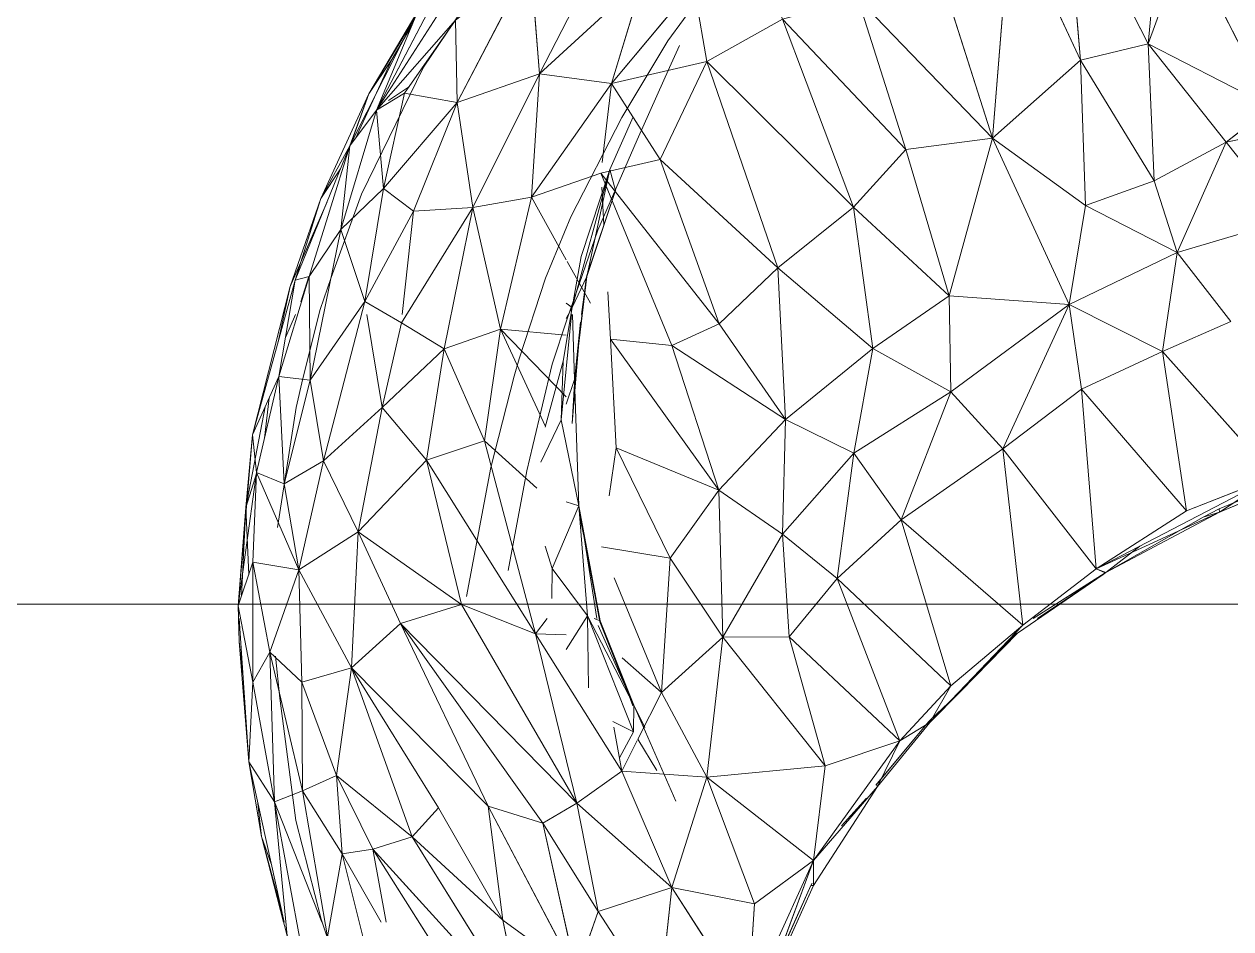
# Model space of a CAD drawing. Header units: inches. Extents: x -1767 to 184, y -1065 to 157.
# Drawn here: x -744.323 to -741.551, y -216.742 to -214.665 of the extents above; entities that cross this region are included whole.
import ezdxf

# ---------------------------------------------------------------- set-up
doc = ezdxf.new("R2010")
doc.units = ezdxf.units.IN
doc.header["$MEASUREMENT"] = 0
for name, color, linetype, lineweight in [('A-DETL-GENF', 92, 'Continuous', 9), ('E-LITE-EQPM', 33, 'Continuous', 9), ('G-IMPT', 8, 'Continuous', 9)]:
    doc.layers.add(name, color=color, linetype=linetype, lineweight=lineweight)

# ---------------------------------------------------------------- blocks, each defined once
blk = doc.blocks.new('flos_pendant16 - flos_pendant - 3D View - _3D__dwg_FLOS_AIM_Pendant_Lamps_dwg-2425-_3D_-5700993-FIRST FLOOR')
at = {"layer": 'G-IMPT'}
for p, q in [((-84.6099, 4.124), (-84.7117, 3.0435)), ((-84.7117, 3.0435), (-85.157, 3.9178)), ((-85.157, 3.9178), (-85.0773, 2.9555)), ((-85.5502, 2.5349), (-85.4512, 3.7611)), ((-85.0773, 2.9555), (-85.4512, 3.7611)), ((-88.1373, 3.6291), (-88.6184, 2.917)), ((-85.5502, 2.5349), (-85.9021, 3.6346)), ((-84.5082, 3.6071), (-84.7117, 3.0435)), ((-84.7117, 3.0435), (-84.5082, 3.6071)), ((-84.0491, 2.7026), (-84.5082, 3.6071)), ((-88.459, 3.4724), (-88.8714, 2.6861)), ((-88.0411, 3.4834), (-88.437, 2.7273)), ((-87.9916, 2.8813), (-88.0411, 3.4834)), ((-87.6974, 3.4559), (-87.9916, 2.8813)), ((-87.6974, 3.4559), (-87.9916, 2.8813)), ((-88.4012, 3.4174), (-88.8714, 2.6861)), ((-88.8714, 2.6861), (-88.4012, 3.4174)), ((-87.4335, 3.3926), (-87.9916, 2.8813)), ((-87.9916, 2.8813), (-87.4335, 3.3926)), ((-87.6039, 2.829), (-87.4335, 3.3926)), ((-87.1613, 3.3597), (-87.6039, 2.829)), ((-87.1613, 3.3597), (-87.0898, 2.9473)), ((-87.1613, 3.3597), (-87.0898, 2.9473)), ((-85.5502, 2.5349), (-86.276, 3.2882)), ((-86.0176, 2.4744), (-86.276, 3.2882)), ((-86.0176, 2.4744), (-86.276, 3.2882)), ((-86.276, 3.2882), (-85.5502, 2.5349)), ((-88.6487, 3.2194), (-89.0143, 2.4936)), ((-88.6487, 3.2194), (-88.9126, 2.7741)), ((-88.6487, 3.2194), (-88.8714, 2.6861)), ((-88.6652, 3.1799), (-88.9126, 2.7741)), ((-88.4452, 3.17), (-88.8714, 2.6861)), ((-88.6795, 3.1456), (-88.7889, 2.9583)), ((-88.7889, 2.9583), (-88.6795, 3.1456)), ((-88.4452, 3.17), (-88.7201, 2.7768)), ((-88.437, 2.7273), (-88.4452, 3.17)), ((-86.6829, 3.1754), (-87.0898, 2.9473)), ((-87.0898, 2.9473), (-86.6829, 3.1754)), ((-86.0176, 2.4744), (-86.6829, 3.1754)), ((-86.6829, 3.1754), (-86.3008, 2.1637)), ((-84.7117, 3.0435), (-85.0773, 2.9555)), ((-84.0491, 2.7026), (-84.7117, 3.0435)), ((-84.291, 2.5129), (-84.7117, 3.0435)), ((-84.7117, 3.0435), (-84.6787, 2.3039)), ((-84.0491, 2.7026), (-84.7117, 3.0435)), ((-88.7889, 2.9583), (-88.9849, 2.5333)), ((-88.7889, 2.9583), (-88.9126, 2.7741)), ((-87.0898, 2.9473), (-87.6039, 2.829)), ((-87.0898, 2.9473), (-87.3427, 2.4194)), ((-86.3008, 2.1637), (-87.0898, 2.9473)), ((-87.0898, 2.9473), (-86.7076, 1.8365)), ((-86.7076, 1.8365), (-87.0898, 2.9473)), ((-87.0898, 2.9473), (-86.3008, 2.1637)), ((-85.0773, 2.9555), (-85.5502, 2.5349)), ((-84.6787, 2.3039), (-85.0773, 2.9555)), ((-85.0498, 2.172), (-85.0773, 2.9555)), ((-85.0498, 2.172), (-85.0773, 2.9555)), ((-88.6184, 2.917), (-88.9511, 2.2324)), ((-87.9916, 2.8813), (-88.437, 2.7273)), ((-87.9916, 2.8813), (-88.3517, 2.161)), ((-87.9916, 2.8813), (-88.3517, 2.161)), ((-87.9916, 2.8813), (-88.0356, 2.2159)), ((-88.0356, 2.2159), (-87.9916, 2.8813)), ((-87.6039, 2.829), (-87.9916, 2.8813)), ((-87.6039, 2.829), (-87.9916, 2.8813)), ((-88.8054, 2.7383), (-88.6978, 2.8087)), ((-88.8054, 2.7383), (-88.6978, 2.8087)), ((-87.6039, 2.829), (-88.0356, 2.2159)), ((-87.6039, 2.829), (-87.6548, 2.4029)), ((-87.3427, 2.4194), (-87.6039, 2.829)), ((-88.9126, 2.7741), (-89.171, 2.2104)), ((-89.0143, 2.4936), (-88.9126, 2.7741)), ((-88.9126, 2.7741), (-89.0135, 2.4936)), ((-88.7201, 2.7768), (-88.8714, 2.6861)), ((-88.7201, 2.7768), (-88.8329, 2.2627)), ((-88.8329, 2.2627), (-88.7201, 2.7768)), ((-88.437, 2.7273), (-88.7201, 2.7768)), ((-88.8714, 2.6861), (-89.0638, 2.0427)), ((-88.8714, 2.6861), (-89.0143, 2.4936)), ((-88.8329, 2.2627), (-88.8714, 2.6861)), ((-88.437, 2.7273), (-88.8329, 2.2627)), ((-88.437, 2.7273), (-88.8329, 2.2627)), ((-88.437, 2.7273), (-88.6707, 2.1417)), ((-88.437, 2.7273), (-88.3517, 2.161)), ((-84.0491, 2.7026), (-84.291, 2.5129)), ((-83.7521, 2.6256), (-84.291, 2.5129)), ((-89.0143, 2.4936), (-89.3085, 1.7706)), ((-89.0143, 2.4936), (-89.2343, 1.7898)), ((-89.0143, 2.4936), (-89.2343, 1.7898)), ((-89.0143, 2.4936), (-89.171, 2.2104)), ((-89.0638, 2.0427), (-89.0143, 2.4936)), ((-86.0176, 2.4744), (-86.3008, 2.1637)), ((-86.0176, 2.4744), (-86.3008, 2.1637)), ((-85.5502, 2.5349), (-86.0176, 2.4744)), ((-85.5502, 2.5349), (-86.0176, 2.4744)), ((-86.0176, 2.4744), (-85.7839, 1.6853)), ((-85.5502, 2.5349), (-85.7839, 1.6853)), ((-85.0498, 2.172), (-85.5502, 2.5349)), ((-85.5502, 2.5349), (-85.1378, 1.6386)), ((-85.5502, 2.5349), (-85.1378, 1.6386)), ((-84.291, 2.5129), (-84.6787, 2.3039)), ((-84.291, 2.5129), (-84.5549, 1.919)), ((-83.9611, 2.095), (-84.291, 2.5129)), ((-83.9611, 2.095), (-84.291, 2.5129)), ((-87.3427, 2.4194), (-87.6617, 2.3452)), ((-87.6617, 2.3452), (-87.3427, 2.4194)), ((-87.3427, 2.4194), (-87.0238, 1.5341)), ((-87.3427, 2.4194), (-86.7076, 1.8365)), ((-89.0645, 2.3702), (-89.171, 2.2104)), ((-87.6617, 2.3452), (-88.0356, 2.2159)), ((-87.6617, 2.3452), (-88.0356, 2.2159)), ((-87.0238, 1.5341), (-87.6617, 2.3452)), ((-87.6617, 2.3452), (-87.2795, 1.4186)), ((-84.6787, 2.3039), (-85.0498, 2.172)), ((-84.6787, 2.3039), (-85.0498, 2.172)), ((-84.6787, 2.3039), (-84.5549, 1.919)), ((-88.9511, 2.2324), (-89.116, 1.7843)), ((-88.8329, 2.2627), (-89.0638, 2.0427)), ((-88.8329, 2.2627), (-88.9346, 1.6551)), ((-88.9346, 1.6551), (-88.8329, 2.2627)), ((-88.8329, 2.2627), (-88.6707, 2.1417)), ((-88.0356, 2.2159), (-88.3517, 2.161)), ((-88.2033, 1.5066), (-88.0356, 2.2159)), ((-87.8481, 1.8797), (-88.0356, 2.2159)), ((-87.6573, 2.2708), (-87.6454, 2.0669)), ((-87.6454, 2.0669), (-87.6573, 2.2708)), ((-89.171, 2.2104), (-89.336, 1.7348)), ((-89.171, 2.2104), (-89.336, 1.7348)), ((-89.1369, 2.1924), (-89.336, 1.7348)), ((-89.171, 2.2104), (-89.3085, 1.7706)), ((-88.3517, 2.161), (-88.7366, 1.5396)), ((-88.3517, 2.161), (-88.6707, 2.1417)), ((-88.3517, 2.161), (-88.5057, 1.3994)), ((-88.2033, 1.5066), (-88.3517, 2.161)), ((-86.3008, 2.1637), (-86.7076, 1.8365)), ((-85.7839, 1.6853), (-86.3008, 2.1637)), ((-86.3008, 2.1637), (-86.1963, 1.4021)), ((-85.0498, 2.172), (-85.1378, 1.6386)), ((-84.5549, 1.919), (-85.0498, 2.172)), ((-88.6707, 2.1417), (-88.9346, 1.6551)), ((-88.6707, 2.1417), (-88.9346, 1.6551)), ((-88.6707, 2.1417), (-88.7317, 1.5846)), ((-83.9611, 2.095), (-84.5549, 1.919)), ((-84.5549, 1.919), (-83.9611, 2.095)), ((-89.0638, 2.0427), (-89.2343, 1.7898)), ((-89.0638, 2.0427), (-89.2288, 1.2317)), ((-88.9346, 1.6551), (-89.0638, 2.0427)), ((-84.5549, 1.919), (-85.1378, 1.6386)), ((-84.5549, 1.919), (-84.6347, 1.3857)), ((-84.5549, 1.919), (-84.2663, 1.5479)), ((-84.5549, 1.919), (-84.2663, 1.5479)), ((-87.7178, 1.646), (-87.8433, 1.871)), ((-87.8433, 1.871), (-87.7178, 1.646)), ((-87.0238, 1.5341), (-86.7076, 1.8365)), ((-86.1963, 1.4021), (-86.7076, 1.8365)), ((-86.6664, 1.02), (-86.7076, 1.8365)), ((-89.5394, 0.9375), (-89.3085, 1.7706)), ((-89.2343, 1.7898), (-89.3965, 1.2509)), ((-89.3085, 1.7706), (-89.3965, 1.2509)), ((-89.2343, 1.7898), (-89.3085, 1.7706)), ((-89.2783, 1.6523), (-89.2358, 1.7898)), ((-89.2358, 1.7898), (-89.2782, 1.6523)), ((-89.2288, 1.2317), (-89.2343, 1.7898)), ((-89.1738, 1.6111), (-89.116, 1.7843)), ((-89.5394, 0.9375), (-89.336, 1.7348)), ((-89.336, 1.7348), (-89.4006, 1.4382)), ((-89.4006, 1.4382), (-89.336, 1.7348)), ((-87.6243, 1.7065), (-87.6094, 1.4516)), ((-87.6094, 1.4516), (-87.6243, 1.7065)), ((-88.9346, 1.6551), (-89.2288, 1.2317)), ((-88.9346, 1.6551), (-89.1573, 0.7973)), ((-89.1573, 0.7973), (-88.9346, 1.6551)), ((-88.7366, 1.5396), (-88.9346, 1.6551)), ((-88.9346, 1.6551), (-88.7366, 1.5396)), ((-85.7839, 1.6853), (-86.1963, 1.4021)), ((-85.1378, 1.6386), (-85.7839, 1.6853)), ((-85.7756, 1.1685), (-85.7839, 1.6853)), ((-85.1378, 1.6386), (-85.7756, 1.1685)), ((-85.1378, 1.6386), (-85.4952, 0.8605)), ((-84.6347, 1.3857), (-85.1378, 1.6386)), ((-85.1378, 1.6386), (-85.0718, 1.1822)), ((-84.6347, 1.3857), (-85.1378, 1.6386)), ((-89.3604, 1.4642), (-89.3078, 1.5846)), ((-89.3078, 1.5846), (-89.3604, 1.4642)), ((-89.1738, 1.6111), (-89.2673, 1.2399)), ((-88.9231, 1.5846), (-88.8411, 1.0832)), ((-88.9231, 1.5846), (-88.8411, 1.0832)), ((-88.7366, 1.5396), (-88.8411, 1.0832)), ((-88.7366, 1.5396), (-88.8411, 1.0832)), ((-88.5057, 1.3994), (-88.7366, 1.5396)), ((-88.2033, 1.5066), (-88.5057, 1.3994)), ((-88.2033, 1.5066), (-88.2885, 0.9045)), ((-88.2033, 1.5066), (-87.8481, 1.1421)), ((-88.2033, 1.5066), (-87.9616, 0.9855)), ((-88.2033, 1.5066), (-87.8481, 1.4737)), ((-87.8481, 1.4737), (-88.2033, 1.5066)), ((-87.0238, 1.5341), (-87.2795, 1.4186)), ((-87.0238, 1.5341), (-87.2795, 1.4186)), ((-87.0238, 1.5341), (-86.6664, 1.02)), ((-84.2663, 1.5479), (-84.6347, 1.3857)), ((-87.2795, 1.4186), (-87.6094, 1.4516)), ((-87.5792, 0.866), (-87.6094, 1.4516)), ((-87.6094, 1.4516), (-87.0266, 0.6378)), ((-87.0266, 0.6378), (-87.6094, 1.4516)), ((-88.5057, 1.3994), (-88.8411, 1.0832)), ((-88.5057, 1.3994), (-88.6019, 0.8)), ((-88.5057, 1.3994), (-88.2885, 0.9045)), ((-86.6664, 1.02), (-87.2795, 1.4186)), ((-87.2795, 1.4186), (-87.0266, 0.6378)), ((-86.6664, 1.02), (-87.2795, 1.4186)), ((-86.1963, 1.4021), (-86.6664, 1.02)), ((-86.1963, 1.4021), (-86.298, 0.8385)), ((-85.7756, 1.1685), (-86.1963, 1.4021)), ((-85.7756, 1.1685), (-86.1963, 1.4021)), ((-84.6347, 1.3857), (-85.0718, 1.1822)), ((-84.6347, 1.3857), (-85.0718, 1.1822)), ((-84.0353, 0.7121), (-84.6347, 1.3857)), ((-84.6347, 1.3857), (-84.5055, 0.5279)), ((-89.5394, 0.9375), (-89.3965, 1.2509)), ((-89.3965, 1.2509), (-89.5174, 0.7341)), ((-89.2288, 1.2317), (-89.3965, 1.2509)), ((-89.3965, 1.2509), (-89.369, 0.6736)), ((-89.303, 1.0832), (-89.2673, 1.2399)), ((-89.2288, 1.2317), (-89.369, 0.6736)), ((-89.1573, 0.7973), (-89.2288, 1.2317)), ((-85.0718, 1.1822), (-85.4952, 0.8605)), ((-84.5055, 0.5279), (-85.0718, 1.1822)), ((-84.9921, 0.2144), (-85.0718, 1.1822)), ((-89.4742, 0.9187), (-89.4492, 1.1354)), ((-89.4742, 0.9187), (-89.4492, 1.1354)), ((-85.7756, 1.1685), (-86.298, 0.8385)), ((-85.7756, 1.1685), (-86.0423, 0.4784)), ((-85.7756, 1.1685), (-85.4952, 0.8605)), ((-89.5752, 0.5444), (-89.4714, 1.0866)), ((-89.303, 1.0832), (-89.4047, 0.4371)), ((-88.8411, 1.0832), (-89.1573, 0.7973)), ((-88.8411, 1.0832), (-89.1573, 0.7973)), ((-88.8411, 1.0832), (-88.9703, 0.4151)), ((-88.6019, 0.8), (-88.8411, 1.0832)), ((-88.8411, 1.0832), (-88.6019, 0.8)), ((-86.6664, 1.02), (-87.0266, 0.6378)), ((-86.6664, 1.02), (-86.6829, 0.4014)), ((-86.298, 0.8385), (-86.6664, 1.02)), ((-89.6164, 0.0165), (-89.5394, 0.9375)), ((-89.5752, 0.5444), (-89.5394, 0.9375)), ((-89.5394, 0.9375), (-89.5174, 0.7341)), ((-88.2885, 0.9045), (-88.6019, 0.8)), ((-88.0076, 0.6494), (-88.2885, 0.9045)), ((-88.2885, 0.9045), (-88.0136, -0.1347)), ((-87.5792, 0.866), (-87.6178, 0.6075)), ((-87.5792, 0.866), (-87.0266, 0.6378)), ((-87.5792, 0.866), (-87.2878, 0.2722)), ((-85.4952, 0.8605), (-86.0423, 0.4784)), ((-84.9921, 0.2144), (-85.4952, 0.8605)), ((-85.4952, 0.8605), (-85.388, -0.088)), ((-89.1573, 0.7973), (-89.369, 0.6736)), ((-89.369, 0.6736), (-89.1573, 0.7973)), ((-89.1573, 0.7973), (-89.2892, 0.2089)), ((-89.1573, 0.7973), (-88.9703, 0.4151)), ((-88.6019, 0.8), (-88.9703, 0.4151)), ((-88.0136, -0.1347), (-88.6019, 0.8)), ((-88.6019, 0.8), (-88.4122, 0.022)), ((-86.298, 0.8385), (-86.6829, 0.4014)), ((-86.298, 0.8385), (-86.3887, 0.1622)), ((-86.0423, 0.4784), (-86.298, 0.8385)), ((-89.6164, 0.0165), (-89.5174, 0.7341)), ((-89.5752, 0.5444), (-89.515, 0.7341)), ((-89.515, 0.7341), (-89.5752, 0.5444)), ((-89.5367, 0.2502), (-89.5174, 0.7341)), ((-89.2892, 0.2089), (-89.5174, 0.7341)), ((-89.369, 0.6736), (-89.5174, 0.7341)), ((-89.2892, 0.2089), (-89.369, 0.6736)), ((-84.0353, 0.7121), (-84.9921, 0.2144)), ((-84.9921, 0.2144), (-84.0353, 0.7121)), ((-84.0353, 0.7121), (-84.5055, 0.5279)), ((-84.3292, 0.5385), (-83.9479, 0.6949)), ((-84.3292, 0.5385), (-83.9479, 0.6949)), ((-84.0353, 0.7121), (-84.3268, 0.5196)), ((-83.9363, 0.6846), (-84.3268, 0.5196)), ((-87.0266, 0.6378), (-87.2878, 0.2722)), ((-86.6829, 0.4014), (-87.0266, 0.6378)), ((-87.0046, -0.154), (-87.0266, 0.6378)), ((-89.6164, 0.0165), (-89.5752, 0.5444)), ((-89.5988, 0.0681), (-89.5752, 0.5444)), ((-89.5988, 0.0681), (-89.5752, 0.5444)), ((-89.5595, 0.1832), (-89.5752, 0.5444)), ((-84.5055, 0.5279), (-84.9921, 0.2144)), ((-84.5055, 0.5279), (-84.9921, 0.2144)), ((-84.4152, 0.4929), (-84.3292, 0.5385)), ((-84.4152, 0.4929), (-84.3292, 0.5385)), ((-84.3268, 0.5196), (-84.3292, 0.5385)), ((-86.0423, 0.4784), (-86.3887, 0.1622)), ((-85.388, -0.088), (-86.0423, 0.4784)), ((-85.7756, -0.4151), (-86.0423, 0.4784)), ((-84.9921, 0.2144), (-84.3268, 0.5196)), ((-84.3268, 0.5196), (-84.9403, 0.1943)), ((-84.9403, 0.1943), (-84.4152, 0.4929)), ((-84.9403, 0.1943), (-84.4152, 0.4929)), ((-84.3268, 0.5196), (-84.4152, 0.4929)), ((-88.9703, 0.4151), (-89.2892, 0.2089)), ((-88.9703, 0.4151), (-89.0061, -0.3189)), ((-88.4122, 0.022), (-88.9703, 0.4151)), ((-88.7421, -0.0797), (-88.9703, 0.4151)), ((-86.6829, 0.4014), (-87.0046, -0.154)), ((-86.6829, 0.4014), (-86.6472, -0.1512)), ((-86.6829, 0.4014), (-86.3887, 0.1622)), ((-86.3887, 0.1622), (-86.6829, 0.4014)), ((-87.6589, 0.3327), (-87.2878, 0.2722)), ((-87.6589, 0.3327), (-87.2878, 0.2722)), ((-84.9403, 0.1943), (-84.7573, 0.3365)), ((-87.3345, -0.4509), (-87.2878, 0.2722)), ((-87.0046, -0.154), (-87.2878, 0.2722)), ((-89.6164, 0.0165), (-89.5367, 0.2502)), ((-89.5367, -0.3959), (-89.5367, 0.2502)), ((-89.446, -0.2337), (-89.5367, 0.2502)), ((-89.5367, 0.2502), (-89.2892, 0.2089)), ((-89.446, -0.2337), (-89.2892, 0.2089)), ((-89.0061, -0.3189), (-89.2892, 0.2089)), ((-89.2892, 0.2089), (-89.2728, -0.3959)), ((-89.2728, -0.3959), (-89.2892, 0.2089)), ((-84.9921, 0.2144), (-85.388, -0.088)), ((-84.9921, 0.2144), (-84.9403, 0.1943)), ((-87.3345, -0.4509), (-87.5901, 0.1664)), ((-87.3345, -0.4509), (-87.5901, 0.1664)), ((-86.6472, -0.1512), (-86.3887, 0.1622)), ((-85.7756, -0.4151), (-86.3887, 0.1622)), ((-86.0506, -0.7121), (-86.3887, 0.1622)), ((-85.7756, -0.4151), (-86.3887, 0.1622)), ((-85.4155, -0.132), (-84.9541, 0.1846)), ((-85.331, -0.0521), (-84.9403, 0.1943)), ((-85.331, -0.0521), (-84.943, 0.1926)), ((-85.3079, -0.0521), (-84.9541, 0.1846)), ((-85.3079, -0.0521), (-84.9541, 0.1846)), ((-84.9403, 0.1943), (-84.9541, 0.1846)), ((-84.9403, 0.1943), (-84.9541, 0.1846)), ((-89.6164, 0.0165), (-89.6109, -0.176)), ((-89.6164, 0.0165), (-89.5367, -0.3959)), ((-89.5367, -0.3959), (-89.6164, 0.0165)), ((-88.4122, 0.022), (-88.7421, -0.0797)), ((-87.7909, -1.0475), (-88.4122, 0.022)), ((-88.0136, -0.1347), (-88.4122, 0.022)), ((-88.4122, 0.022), (-87.7909, -1.0475)), ((-89.6145, -0.0521), (-89.6109, -0.176)), ((-89.6117, -0.0521), (-89.5587, -0.8248)), ((-87.9509, -0.0521), (-88.0136, -0.1347)), ((-88.7421, -0.0797), (-89.0061, -0.3189)), ((-87.7909, -1.0475), (-88.7421, -0.0797)), ((-88.7421, -0.0797), (-87.9751, -1.1547)), ((-88.7421, -0.0797), (-88.2693, -1.064)), ((-85.388, -0.088), (-85.8884, -0.6131)), ((-85.388, -0.088), (-85.7756, -0.4151)), ((-89.5587, -0.8248), (-89.6109, -0.176)), ((-89.5911, -0.3531), (-89.6109, -0.176)), ((-87.7909, -1.0475), (-88.0136, -0.1347)), ((-87.5489, -0.8743), (-88.0136, -0.1347)), ((-87.8481, -0.1402), (-88.0136, -0.1347)), ((-87.8481, -0.1402), (-88.0136, -0.1347)), ((-87.0046, -0.154), (-87.3345, -0.4509)), ((-87.0046, -0.154), (-87.0898, -0.9073)), ((-86.6472, -0.1512), (-87.0046, -0.154)), ((-87.0046, -0.154), (-86.452, -0.8468)), ((-86.0506, -0.7121), (-86.6472, -0.1512)), ((-86.6472, -0.1512), (-86.452, -0.8468)), ((-85.7222, -0.4441), (-85.4202, -0.132)), ((-85.7222, -0.4441), (-85.4155, -0.132)), ((-85.7222, -0.4441), (-85.4202, -0.132)), ((-89.5367, -0.3959), (-89.446, -0.2337)), ((-89.27, -0.9815), (-89.446, -0.2337)), ((-89.4212, -1.0392), (-89.446, -0.2337)), ((-89.446, -0.2337), (-89.2728, -0.3959)), ((-89.391, -0.4811), (-89.4157, -0.2557)), ((-89.0061, -0.3189), (-89.2728, -0.3959)), ((-89.0858, -0.899), (-89.0061, -0.3189)), ((-88.2693, -1.064), (-89.0061, -0.3189)), ((-89.0061, -0.3189), (-88.5359, -1.0722)), ((-89.0061, -0.3189), (-88.6789, -1.2289)), ((-87.3345, -0.4509), (-87.5467, -0.2639)), ((-87.5467, -0.2639), (-87.3345, -0.4509)), ((-89.5587, -0.8248), (-89.5367, -0.3959)), ((-89.4212, -1.0392), (-89.5367, -0.3959)), ((-89.27, -0.9815), (-89.2728, -0.3959)), ((-89.0858, -0.899), (-89.2728, -0.3959)), ((-87.3345, -0.4509), (-87.4621, -0.7029)), ((-87.0898, -0.9073), (-87.3345, -0.4509)), ((-85.7756, -0.4151), (-86.0506, -0.7121)), ((-85.7756, -0.4151), (-86.0506, -0.7121)), ((-85.7756, -0.4151), (-85.8884, -0.6131)), ((-85.7222, -0.4441), (-85.8884, -0.6131)), ((-85.7222, -0.4441), (-85.8884, -0.6131)), ((-85.7222, -0.4441), (-85.8866, -0.6003)), ((-85.7222, -0.4441), (-85.8866, -0.6003)), ((-89.391, -0.4811), (-89.3057, -1.141)), ((-87.5489, -0.8743), (-87.5916, -0.6386)), ((-86.1765, -0.9458), (-85.895, -0.6092)), ((-86.1765, -0.9458), (-85.895, -0.6092)), ((-85.8884, -0.6131), (-86.1715, -0.9568)), ((-85.8884, -0.6131), (-86.0506, -0.7121)), ((-85.895, -0.6092), (-85.8866, -0.6003)), ((-85.8884, -0.6131), (-85.895, -0.6092)), ((-85.8884, -0.6131), (-85.8866, -0.6003)), ((-87.4653, -0.7091), (-87.5489, -0.8743)), ((-87.5489, -0.8743), (-87.4653, -0.7091)), ((-86.0506, -0.7121), (-86.5152, -1.3554)), ((-86.0506, -0.7121), (-86.5152, -1.3554)), ((-86.0506, -0.7121), (-86.452, -0.8468)), ((-86.452, -0.8468), (-86.0506, -0.7121)), ((-86.0506, -0.7121), (-86.1715, -0.9568)), ((-89.4899, -1.2262), (-89.5587, -0.8248)), ((-89.3686, -1.6889), (-89.5587, -0.8248)), ((-89.4212, -1.0392), (-89.5587, -0.8248)), ((-89.5587, -0.8248), (-89.4212, -1.0392)), ((-89.4899, -1.2262), (-89.5587, -0.8248)), ((-89.27, -0.9815), (-89.0858, -0.899)), ((-89.0858, -0.899), (-89.27, -0.9815)), ((-89.0858, -0.899), (-89.0556, -1.3197)), ((-89.0858, -0.899), (-88.8906, -1.2949)), ((-89.0858, -0.899), (-88.6789, -1.2289)), ((-87.7909, -1.0475), (-87.5489, -0.8743)), ((-87.2795, -1.5011), (-87.5489, -0.8743)), ((-87.0898, -0.9073), (-87.5489, -0.8743)), ((-87.2795, -1.5011), (-87.5489, -0.8743)), ((-87.2795, -1.5011), (-87.0898, -0.9073)), ((-86.452, -0.8468), (-87.0898, -0.9073)), ((-86.5152, -1.3554), (-87.0898, -0.9073)), ((-86.8341, -1.5891), (-87.0898, -0.9073)), ((-86.5152, -1.3554), (-86.452, -0.8468)), ((-86.1715, -0.9568), (-86.5152, -1.4901)), ((-86.1715, -0.9568), (-86.5152, -1.3554)), ((-86.1801, -0.9507), (-86.1765, -0.9458)), ((-86.1715, -0.9568), (-86.1765, -0.9458)), ((-86.1765, -0.9458), (-86.1715, -0.9568)), ((-89.4899, -1.2262), (-89.513, -1.0324)), ((-89.27, -0.9815), (-89.4212, -1.0392)), ((-89.2728, -1.8365), (-89.4212, -1.0392)), ((-89.3525, -1.7623), (-89.4212, -1.0392)), ((-89.1662, -1.6889), (-89.4212, -1.0392)), ((-89.4212, -1.0392), (-89.1662, -1.6889)), ((-89.27, -0.9815), (-89.1353, -1.7678)), ((-89.27, -0.9815), (-89.0556, -1.3197)), ((-86.2295, -1.0205), (-86.364, -1.1685)), ((-86.364, -1.1685), (-86.2295, -1.0205)), ((-88.5359, -1.0722), (-88.6789, -1.2289)), ((-88.5359, -1.0722), (-88.1895, -1.6771)), ((-87.7936, -1.9658), (-88.2693, -1.064)), ((-87.9751, -1.1547), (-88.2693, -1.064)), ((-88.2693, -1.064), (-88.1895, -1.6771)), ((-88.2693, -1.064), (-88.1895, -1.6771)), ((-87.7909, -1.0475), (-87.9751, -1.1547)), ((-87.7909, -1.0475), (-87.2795, -1.5011)), ((-87.7909, -1.0475), (-87.6754, -1.6303)), ((-87.6754, -1.6303), (-87.7909, -1.0475)), ((-87.7909, -1.0475), (-87.2795, -1.5011)), ((-89.1683, -1.6716), (-89.3057, -1.141)), ((-87.6754, -1.6303), (-87.9751, -1.1547)), ((-87.7936, -1.9658), (-87.9751, -1.1547)), ((-87.6754, -1.6303), (-87.9751, -1.1547)), ((-89.3525, -1.7623), (-89.4899, -1.2262)), ((-89.4899, -1.2262), (-89.3842, -1.618)), ((-89.4899, -1.2262), (-89.4379, -1.3737)), ((-88.8906, -1.2949), (-88.6789, -1.2289)), ((-88.0878, -2.1775), (-88.6789, -1.2289)), ((-88.1895, -1.6771), (-88.6789, -1.2289)), ((-89.0556, -1.3197), (-88.8906, -1.2949)), ((-88.8183, -1.6889), (-88.8906, -1.2949)), ((-88.0878, -2.1775), (-88.8906, -1.2949)), ((-88.239, -2.3259), (-88.8906, -1.2949)), ((-89.1353, -1.7678), (-89.0556, -1.3197)), ((-88.8455, -1.6889), (-89.0556, -1.3197)), ((-88.8686, -2.0647), (-89.0556, -1.3197)), ((-89.0556, -1.3197), (-88.8686, -2.0647)), ((-89.0556, -1.3197), (-88.8455, -1.6889)), ((-86.5152, -1.3554), (-86.8699, -2.1362)), ((-86.5152, -1.3554), (-86.8699, -2.1362)), ((-86.5152, -1.3554), (-86.8341, -1.5891)), ((-86.5152, -1.3554), (-86.7874, -2.0922)), ((-86.5152, -1.3554), (-86.5152, -1.4901)), ((-86.5152, -1.4901), (-86.5152, -1.3554)), ((-86.5152, -1.4901), (-86.7874, -2.0922)), ((-86.7235, -1.9223), (-86.5292, -1.4911)), ((-86.7235, -1.9223), (-86.5292, -1.4911)), ((-86.5292, -1.4911), (-86.5227, -1.4781)), ((-86.5152, -1.4901), (-86.5292, -1.4911)), ((-86.5292, -1.4911), (-86.5152, -1.4901)), ((-87.2795, -1.5011), (-87.6754, -1.6303)), ((-87.2795, -1.5011), (-87.3482, -2.1362)), ((-86.8699, -2.1362), (-87.2795, -1.5011)), ((-86.8341, -1.5891), (-87.2795, -1.5011)), ((-87.2795, -1.5011), (-86.8341, -1.5891)), ((-86.8699, -2.1362), (-86.8341, -1.5891)), ((-89.1683, -1.6716), (-88.9263, -2.3946)), ((-88.0878, -2.1775), (-88.1895, -1.6771)), ((-87.7936, -1.9658), (-88.1895, -1.6771)), ((-87.6754, -1.6303), (-87.7936, -1.9658)), ((-87.6754, -1.6303), (-87.3482, -2.1362))]:
    blk.add_line(p, q, dxfattribs=at)
at = {"layer": 'G-IMPT', "flags": 128}
for points in [[(-85.0498, 2.172), (-85.5502, 2.5349), (-85.9021, 3.6346), (-86.2733, 3.8683), (-85.6217, 4.2394)], [(-84.6099, 4.124), (-85.157, 3.9178), (-84.7117, 3.0435), (-84.6787, 2.3039), (-84.291, 2.5129), (-84.5549, 1.919)], [(-84.291, 2.5129), (-84.7117, 3.0435), (-84.6099, 4.124)], [(-84.291, 2.5129), (-83.7521, 2.6256), (-83.9886, 3.3954), (-84.5082, 3.6071), (-84.6099, 4.124)], [(-85.157, 3.9178), (-85.0773, 2.9555), (-85.4512, 3.7611)], [(-85.0773, 2.9555), (-85.5502, 2.5349), (-85.4512, 3.7611), (-85.9021, 3.6346)], [(-86.8864, 3.6951), (-86.6829, 3.1754), (-86.0176, 2.4744)], [(-84.5082, 3.6071), (-84.0491, 2.7026), (-84.291, 2.5129)], [(-88.8714, 2.6861), (-88.459, 3.4724), (-88.6487, 3.2194), (-89.0143, 2.4936), (-89.0638, 2.0427)], [(-87.9916, 2.8813), (-88.0411, 3.4834), (-88.437, 2.7273), (-88.4452, 3.17), (-88.8714, 2.6861)], [(-88.0411, 3.4834), (-88.4452, 3.17), (-88.7201, 2.7768), (-88.437, 2.7273)], [(-86.298, 0.8385), (-86.6664, 1.02), (-86.1963, 1.4021), (-86.7076, 1.8365), (-87.3427, 2.4194), (-87.6039, 2.829), (-87.4335, 3.3926)], [(-87.0898, 2.9473), (-87.6039, 2.829), (-87.1613, 3.3597)], [(-86.1963, 1.4021), (-86.3008, 2.1637), (-86.6829, 3.1754), (-86.276, 3.2882)], [(-89.0645, 2.3702), (-89.171, 2.2104), (-88.9126, 2.7741), (-88.6487, 3.2194), (-88.8714, 2.6861)], [(-88.9849, 2.5333), (-88.7889, 2.9583), (-88.9126, 2.7741), (-88.6652, 3.1799)], [(-84.7117, 3.0435), (-85.0773, 2.9555), (-84.6787, 2.3039), (-84.5549, 1.919)], [(-86.3008, 2.1637), (-86.7076, 1.8365), (-87.0238, 1.5341), (-87.3427, 2.4194), (-87.0898, 2.9473)], [(-87.9916, 2.8813), (-88.437, 2.7273), (-88.3517, 2.161)], [(-88.0356, 2.2159), (-87.6039, 2.829), (-87.6548, 2.4029)], [(-88.7201, 2.7768), (-88.8714, 2.6861), (-89.0143, 2.4936)], [(-89.0143, 2.4936), (-88.9126, 2.7741), (-89.0135, 2.4936)], [(-88.8329, 2.2627), (-88.8714, 2.6861), (-89.0638, 2.0427), (-88.8329, 2.2627)], [(-88.3517, 2.161), (-88.6707, 2.1417), (-88.437, 2.7273)], [(-89.0638, 2.0427), (-89.2343, 1.7898), (-89.3085, 1.7706), (-89.0143, 2.4936), (-89.171, 2.2104), (-89.3085, 1.7706)], [(-85.1378, 1.6386), (-85.7756, 1.1685), (-85.7839, 1.6853), (-86.0176, 2.4744)], [(-84.5549, 1.919), (-85.0498, 2.172), (-85.1378, 1.6386), (-85.7839, 1.6853), (-85.5502, 2.5349)], [(-87.2795, 1.4186), (-87.6617, 2.3452), (-87.0238, 1.5341), (-86.6664, 1.02), (-86.7076, 1.8365)], [(-88.8329, 2.2627), (-88.6707, 2.1417), (-88.7317, 1.5846)], [(-88.7366, 1.5396), (-88.3517, 2.161), (-88.0356, 2.2159), (-87.8481, 1.8797)], [(-87.8481, 1.1421), (-88.2033, 1.5066), (-88.0356, 2.2159)], [(-89.5394, 0.9375), (-89.336, 1.7348), (-89.1369, 2.1924)], [(-88.2033, 1.5066), (-88.5057, 1.3994), (-88.3517, 2.161)], [(-88.3517, 2.161), (-88.2033, 1.5066), (-87.9616, 0.9855)], [(-86.3008, 2.1637), (-85.7839, 1.6853), (-86.1963, 1.4021)], [(-89.2343, 1.7898), (-89.2288, 1.2317), (-89.0638, 2.0427), (-88.9346, 1.6551)], [(-85.1378, 1.6386), (-84.5549, 1.919), (-84.6347, 1.3857)], [(-89.5394, 0.9375), (-89.5174, 0.7341), (-89.3965, 1.2509), (-89.2343, 1.7898)], [(-89.3965, 1.2509), (-89.5394, 0.9375), (-89.3085, 1.7706)], [(-89.3085, 1.7706), (-89.3965, 1.2509), (-89.2288, 1.2317)], [(-89.1573, 0.7973), (-89.2288, 1.2317), (-88.9346, 1.6551)], [(-86.0423, 0.4784), (-85.4952, 0.8605), (-85.1378, 1.6386), (-85.0718, 1.1822)], [(-88.7366, 1.5396), (-88.5057, 1.3994), (-88.2885, 0.9045), (-88.0076, 0.6494)], [(-87.9509, -0.0521), (-88.0136, -0.1347), (-88.2885, 0.9045), (-88.2033, 1.5066)], [(-82.8504, 1.0282), (-84.0353, 0.7121), (-84.6347, 1.3857), (-84.2663, 1.5479)], [(-87.6178, 0.6075), (-87.5792, 0.866), (-87.6094, 1.4516)], [(-87.6094, 1.4516), (-87.2795, 1.4186), (-87.0266, 0.6378), (-87.2878, 0.2722), (-87.5792, 0.866), (-87.0266, 0.6378)], [(-88.6019, 0.8), (-88.5057, 1.3994), (-88.8411, 1.0832)], [(-86.1963, 1.4021), (-86.298, 0.8385), (-85.7756, 1.1685)], [(-85.0718, 1.1822), (-84.5055, 0.5279), (-84.6347, 1.3857)], [(-89.2288, 1.2317), (-89.369, 0.6736), (-89.3965, 1.2509)], [(-85.0718, 1.1822), (-85.4952, 0.8605), (-84.9921, 0.2144), (-85.0718, 1.1822)], [(-85.7756, 1.1685), (-86.0423, 0.4784), (-86.298, 0.8385), (-86.3887, 0.1622), (-86.0423, 0.4784)], [(-85.388, -0.088), (-85.4952, 0.8605), (-85.7756, 1.1685)], [(-89.6164, 0.0165), (-89.5394, 0.9375), (-89.5752, 0.5444), (-89.4714, 1.0866)], [(-89.1573, 0.7973), (-88.9703, 0.4151), (-88.6019, 0.8), (-88.4122, 0.022), (-88.9703, 0.4151), (-88.8411, 1.0832)], [(-87.0266, 0.6378), (-86.6664, 1.02), (-86.6829, 0.4014), (-86.298, 0.8385)], [(-82.6662, 1.0062), (-83.2325, 0.9018), (-83.9363, 0.6846), (-84.3267, 0.5196), (-84.9403, 0.1943), (-84.9541, 0.1846)], [(-83.3013, 0.9595), (-83.6367, 0.8688), (-84.0353, 0.7121), (-84.5055, 0.5279)], [(-88.0136, -0.1347), (-88.6019, 0.8), (-88.2885, 0.9045)], [(-84.9403, 0.1943), (-84.4152, 0.4929), (-84.3292, 0.5385), (-83.9479, 0.6949), (-83.9416, 0.6975), (-83.8607, 0.7266), (-83.3598, 0.8795)], [(-89.369, 0.6736), (-89.5174, 0.7341), (-89.2892, 0.2089), (-89.1573, 0.7973)], [(-89.3686, -1.6889), (-89.5587, -0.8248), (-89.5367, -0.3959), (-89.446, -0.2337), (-89.5367, 0.2502), (-89.6164, 0.0165), (-89.5174, 0.7341), (-89.5367, 0.2502), (-89.5367, -0.3959), (-89.4212, -1.0392)], [(-89.27, -0.9815), (-89.2728, -0.3959), (-89.0061, -0.3189), (-89.2892, 0.2089), (-89.369, 0.6736)], [(-84.943, 0.1926), (-84.9921, 0.2144), (-84.3267, 0.5196), (-84.0353, 0.7121)], [(-87.0266, 0.6378), (-87.0046, -0.154), (-87.2878, 0.2722), (-87.3345, -0.4509)], [(-87.3345, -0.4509), (-87.0046, -0.154), (-86.6829, 0.4014), (-87.0266, 0.6378)], [(-89.5595, 0.1832), (-89.5752, 0.5444), (-89.6164, 0.0165)], [(-84.3292, 0.5385), (-84.3267, 0.5196), (-84.4152, 0.4929)], [(-85.895, -0.6092), (-85.8884, -0.6131), (-85.8866, -0.6003), (-85.8884, -0.6131), (-85.7756, -0.4151), (-86.0423, 0.4784), (-85.388, -0.088)], [(-89.2892, 0.2089), (-88.9703, 0.4151), (-89.0061, -0.3189), (-88.7421, -0.0797), (-88.2693, -1.064), (-89.0061, -0.3189)], [(-88.9703, 0.4151), (-88.7421, -0.0797), (-88.4122, 0.022)], [(-86.6829, 0.4014), (-86.6472, -0.1512), (-86.0506, -0.7121)], [(-84.7573, 0.3365), (-84.9403, 0.1943), (-84.943, 0.1926)], [(-89.5367, 0.2502), (-89.2892, 0.2089), (-89.446, -0.2337)], [(-84.9921, 0.2144), (-85.388, -0.088), (-85.7756, -0.4151)], [(-86.0506, -0.7121), (-86.3887, 0.1622), (-86.6472, -0.1512), (-86.452, -0.8468), (-86.5152, -1.3554)], [(-87.5489, -0.8743), (-88.0136, -0.1347), (-88.4122, 0.022)], [(-89.5911, -0.3531), (-89.6109, -0.176), (-89.5587, -0.8248), (-89.6117, -0.0521)], [(-86.0506, -0.7121), (-85.8884, -0.6131), (-85.388, -0.088)], [(-88.0136, -0.1347), (-87.7909, -1.0475), (-87.5489, -0.8743)], [(-87.0046, -0.154), (-87.0898, -0.9073), (-87.2795, -1.5011)], [(-86.452, -0.8468), (-87.0046, -0.154), (-86.6472, -0.1512)], [(-86.1765, -0.9458), (-86.1801, -0.9507), (-85.895, -0.6092), (-85.8915, -0.6052), (-85.8866, -0.6003), (-85.7222, -0.4441), (-85.4202, -0.132)], [(-89.446, -0.2337), (-89.2728, -0.3959), (-89.0858, -0.899)], [(-89.4212, -1.0392), (-89.446, -0.2337), (-89.27, -0.9815)], [(-88.8906, -1.2949), (-88.6789, -1.2289), (-89.0061, -0.3189), (-89.0858, -0.899), (-89.0556, -1.3197)], [(-88.1895, -1.6771), (-88.5359, -1.0722), (-89.0061, -0.3189)], [(-87.4621, -0.7029), (-87.3345, -0.4509), (-87.0898, -0.9073), (-87.5489, -0.8743), (-87.5916, -0.6386)], [(-86.8974, -4.2697), (-86.9661, -3.893), (-87.0073, -3.4834), (-86.9661, -2.7356), (-86.7874, -2.0922), (-86.5152, -1.4901), (-86.1715, -0.9568), (-85.8884, -0.6131)], [(-86.5152, -1.3554), (-86.1715, -0.9568), (-86.0506, -0.7121)], [(-88.0878, -2.1775), (-88.6789, -1.2289), (-89.0858, -0.899), (-88.8906, -1.2949)], [(-86.5152, -1.3554), (-87.0898, -0.9073), (-86.452, -0.8468)], [(-86.5152, -1.3554), (-86.8341, -1.5891), (-87.0898, -0.9073)], [(-89.3842, -1.618), (-89.4899, -1.2262), (-89.513, -1.0324)], [(-89.27, -0.9815), (-89.4212, -1.0392), (-89.3525, -1.7623)], [(-89.4212, -1.0392), (-89.2728, -1.8365), (-89.3525, -1.7623)], [(-89.1353, -1.7678), (-89.27, -0.9815), (-89.0556, -1.3197)], [(-88.1895, -1.6771), (-88.6789, -1.2289), (-88.5359, -1.0722)], [(-87.9751, -1.1547), (-88.2693, -1.064), (-87.7936, -1.9658), (-88.1895, -1.6771), (-88.0878, -2.1775)], [(-87.9751, -1.1547), (-87.7936, -1.9658), (-87.6754, -1.6303)], [(-89.3713, -1.6889), (-89.4899, -1.2262), (-89.4379, -1.3737)], [(-88.8686, -2.0647), (-89.1353, -1.7678), (-89.0556, -1.3197), (-88.8906, -1.2949), (-88.239, -2.3259), (-87.8569, -2.95), (-87.6864, -2.4661), (-87.3482, -2.1362)], [(-88.8183, -1.6889), (-88.8906, -1.2949), (-88.0878, -2.1775)], [(-87.0238, -2.7053), (-86.7874, -2.0922), (-86.5152, -1.3554)], [(-86.7235, -1.9223), (-86.5292, -1.4911), (-86.5227, -1.4781)], [(-87.2795, -1.5011), (-87.6754, -1.6303), (-87.3482, -2.1362), (-86.8699, -2.1362), (-87.2795, -1.5011), (-87.3482, -2.1362)], [(-86.8341, -1.5891), (-86.8699, -2.1362), (-86.7874, -2.0922)]]:
    blk.add_lwpolyline(points, dxfattribs=at)
blk.add_lwpolyline([(-87.9751, -1.1547), (-87.7909, -1.0475), (-88.7421, -0.0797)], close=True, dxfattribs=at)
blk = doc.blocks.new('flos_pendant16 - flos_pendant - 3D View - _3D__dwg-5700992-FIRST FLOOR')
at = {"xscale": 0.426201584994806, "yscale": 0.426201584994806, "zscale": 0.426201584994806}
blk.add_blockref('flos_pendant16 - flos_pendant - 3D View - _3D__dwg_FLOS_AIM_Pendant_Lamps_dwg-2425-_3D_-5700993-FIRST FLOOR', (0.7054, -0.3763), dxfattribs=at)
blk = doc.blocks.new('flos_pendant16 - flos_pendant16 2-5682999-FIRST FLOOR')
blk.add_blockref('flos_pendant16 - flos_pendant - 3D View - _3D__dwg-5700992-FIRST FLOOR', (0, 0))
blk = doc.blocks.new('flos_pendant16 - flos_pendant - 3D View - _3D__dwg_FLOS_AIM_Pendant_Lamps_dwg-2425-_3D_-V18-FIRST FLOOR')
at = {"layer": 'G-IMPT'}
for p, q in [((-77.9264, -1.5836), (-78.1023, -1.0475)), ((-77.9303, -1.3988), (-78.0168, -1.2221)), ((-77.9303, -1.3988), (-78.0168, -1.2221)), ((-77.8216, -1.3085), (-77.9099, -1.4406)), ((-77.9264, -1.5836), (-77.9742, -1.4586)), ((-77.9099, -1.4406), (-77.9264, -1.5836)), ((-77.7229, -2.0867), (-77.9099, -1.4406)), ((-77.8049, -1.5064), (-77.9099, -1.4406)), ((-77.7229, -2.0867), (-77.9099, -1.4406)), ((-77.9264, -1.5836), (-77.8987, -1.6651)), ((-77.7889, -2.0537), (-77.9264, -1.5836)), ((-77.7229, -2.0867), (-77.9264, -1.5836)), ((-77.8987, -1.6651), (-77.9264, -1.5836)), ((-77.921, -1.5797), (-77.8987, -1.6651)), ((-77.8987, -1.6651), (-77.7856, -2.0478)), ((-77.8987, -1.6651), (-77.7856, -2.0478)), ((-77.8987, -1.6651), (-77.7752, -2.029)), ((-77.7752, -2.029), (-77.8987, -1.6651)), ((-77.7229, -2.0867), (-77.6912, -1.6994)), ((-77.7229, -2.0867), (-77.5922, -1.9173)), ((-77.5922, -1.9173), (-77.7229, -2.0867)), ((-77.7889, -2.0537), (-77.7856, -2.0478)), ((-77.7339, -2.6806), (-77.7889, -2.0537)), ((-77.7581, -2.0691), (-77.7889, -2.0537)), ((-77.7856, -2.0478), (-77.7449, -2.5074)), ((-77.7856, -2.0478), (-77.7449, -2.5074)), ((-77.7449, -2.5074), (-77.7727, -2.0677)), ((-77.7339, -2.6806), (-77.7229, -2.0867)), ((-77.558, -2.3589), (-77.7229, -2.0867)), ((-77.558, -2.3589), (-77.5414, -2.1979)), ((-77.5414, -2.1979), (-77.558, -2.3589)), ((-77.0839, -2.2523), (-77.2803, -2.9308)), ((-77.558, -2.3589), (-77.7339, -2.6806)), ((-77.5322, -2.4813), (-77.558, -2.3589)), ((-77.3213, -2.3698), (-77.4727, -2.895)), ((-77.7449, -2.5074), (-77.7328, -2.6191)), ((-77.7339, -2.6806), (-77.7449, -2.5074)), ((-77.7449, -2.5074), (-77.7328, -2.6191)), ((-77.7339, -2.6806), (-77.7752, -3.3597)), ((-77.7752, -3.3597), (-77.7339, -2.6806)), ((-77.6678, -2.7078), (-77.7339, -2.6806)), ((-77.7339, -2.6806), (-77.6817, -3.1507)), ((-77.4727, -2.895), (-77.5167, -3.027)), ((-77.5526, -2.9339), (-77.6817, -3.1507)), ((-77.5526, -2.9339), (-77.6817, -3.1507)), ((-77.2803, -2.9308), (-77.4535, -3.4091)), ((-77.6624, -3.4531), (-77.5167, -3.027)), ((-77.7229, -3.4641), (-77.5921, -3.1196)), ((-77.7229, -3.4641), (-77.5921, -3.1196)), ((-77.8356, -3.6648), (-77.7394, -3.126)), ((-77.7925, -3.71), (-77.6817, -3.1507)), ((-77.7925, -3.71), (-77.6817, -3.1507)), ((-77.7675, -3.3098), (-77.7394, -3.126)), ((-77.7229, -3.4641), (-77.6817, -3.1507)), ((-77.718, -3.2318), (-77.7752, -3.3597)), ((-77.7843, -3.4057), (-77.7675, -3.3098)), ((-77.8934, -3.9068), (-77.7752, -3.3597)), ((-77.7975, -3.7095), (-77.7752, -3.3597)), ((-77.7752, -3.3597), (-77.7843, -3.4057)), ((-77.8799, -3.8504), (-77.7843, -3.4057)), ((-77.8799, -3.8504), (-77.7843, -3.4057)), ((-77.7843, -3.4057), (-77.8356, -3.6648)), ((-77.4892, -3.4999), (-77.4535, -3.4091)), ((-77.7999, -3.7473), (-77.7229, -3.4641)), ((-77.7669, -3.6896), (-77.6624, -3.4531)), ((-77.4892, -3.4999), (-77.6707, -3.9178)), ((-77.8142, -3.5451), (-77.8356, -3.6648)), ((-77.7669, -3.6896), (-77.9758, -4.1487)), ((-77.8799, -3.8504), (-77.8452, -3.7049)), ((-77.762, -3.6923), (-77.7999, -3.7473)), ((-78.0721, -4.4676), (-77.7999, -3.7473)), ((-77.7999, -3.7473), (-77.8934, -3.9068)), ((-77.7999, -3.7473), (-77.8741, -4.0167)), ((-77.7999, -3.7473), (-77.7698, -3.774)), ((-77.8947, -3.9111), (-77.8865, -3.8817)), ((-77.8947, -3.9111), (-77.8865, -3.8817)), ((-77.8934, -3.9068), (-77.8799, -3.8504)), ((-77.8865, -3.8817), (-77.8799, -3.8504)), ((-77.8934, -3.9068), (-78.0913, -4.3522)), ((-78.0913, -4.3522), (-77.8947, -3.9111)), ((-78.0721, -4.4676), (-77.8934, -3.9068)), ((-77.8947, -3.9111), (-78.0456, -4.2487)), ((-77.8384, -4.2339), (-77.6707, -3.9178)), ((-78.0721, -4.4676), (-77.8741, -4.0167)), ((-77.9758, -4.1487), (-78.2343, -4.6133)), ((-77.8384, -4.2339), (-78.1628, -4.7398)), ((-78.0721, -4.4676), (-78.0913, -4.3522)), ((-78.0911, -4.3518), (-78.0721, -4.4676)), ((-78.2249, -4.739), (-78.0721, -4.4676)), ((-78.2249, -4.739), (-78.0721, -4.4676)), ((-78.4447, -4.9836), (-78.2343, -4.6133)), ((-78.4487, -5.1275), (-78.1628, -4.7398)), ((-78.5092, -5.0972), (-78.4447, -4.9836)), ((-78.4487, -5.1275), (-78.8116, -5.5371))]:
    blk.add_line(p, q, dxfattribs=at)
at = {"layer": 'G-IMPT', "flags": 128}
for points in [[(-77.8049, -1.5064), (-77.9099, -1.4406), (-77.8216, -1.3085)], [(-77.9099, -1.4406), (-77.9264, -1.5836), (-77.7229, -2.0867)], [(-77.7339, -2.6806), (-77.7889, -2.0537), (-77.9264, -1.5836)], [(-77.921, -1.5797), (-77.8987, -1.6651), (-77.7856, -2.0478), (-77.7449, -2.5074), (-77.7328, -2.6191)], [(-77.6912, -1.6995), (-77.7229, -2.0867), (-77.558, -2.3589)], [(-77.7581, -2.0691), (-77.7889, -2.0537), (-77.7856, -2.0478)], [(-77.6678, -2.7078), (-77.7339, -2.6806), (-77.7449, -2.5074), (-77.7727, -2.0677)], [(-77.6817, -3.1507), (-77.7339, -2.6806), (-77.7229, -2.0867)], [(-77.7339, -2.6806), (-77.558, -2.3589), (-77.5322, -2.4813)], [(-77.6817, -3.1507), (-77.7229, -3.4641), (-77.7999, -3.7473), (-77.762, -3.6923)], [(-77.718, -3.2318), (-77.7752, -3.3597), (-77.7975, -3.7095)], [(-78.0913, -4.3522), (-77.8934, -3.9068), (-77.7752, -3.3597)], [(-77.8356, -3.6648), (-77.7843, -3.4057), (-77.7752, -3.3597)], [(-77.7843, -3.4057), (-77.8799, -3.8504), (-77.8865, -3.8817)], [(-77.8452, -3.7049), (-77.8799, -3.8504), (-77.8934, -3.9068)], [(-78.0721, -4.4676), (-77.8741, -4.0167), (-77.7999, -3.7473)], [(-77.7999, -3.7473), (-77.8934, -3.9068), (-78.0721, -4.4676)], [(-78.0721, -4.4676), (-77.7999, -3.7473), (-77.7698, -3.774)]]:
    blk.add_lwpolyline(points, dxfattribs=at)
blk = doc.blocks.new('flos_pendant16 - flos_pendant - 3D View - _3D__dwg-V19-FIRST FLOOR')
at = {"xscale": 0.426201584994806, "yscale": 0.426201584994806, "zscale": 0.426201584994806}
blk.add_blockref('flos_pendant16 - flos_pendant - 3D View - _3D__dwg_FLOS_AIM_Pendant_Lamps_dwg-2425-_3D_-V18-FIRST FLOOR', (0.7054, -0.3763), dxfattribs=at)
blk = doc.blocks.new('flos_pendant16 - flos_pendant16 2-V20-FIRST FLOOR')
blk.add_blockref('flos_pendant16 - flos_pendant - 3D View - _3D__dwg-V19-FIRST FLOOR', (0, 0))

msp = doc.modelspace()

# ---------------------------------------------------------------- hatches: boundary and pattern name
at = {"layer": 'A-DETL-GENF'}
h = msp.add_hatch(dxfattribs=at)
h.set_pattern_fill('FP1_12', style=0, pattern_type=2)
h.set_pattern_definition([(0, (0, 0), (0, 6), [])])
h.paths.add_polyline_path([(-850.187, -314.9479), (-830.0626, -314.9479), (-830.0626, -299.7935), (-556.7791, -299.7935), (-556.7791, -106.8365), (-967.9152, -51.6245), (-967.9152, -314.9479), (-962.3651, -314.9479), (-962.3651, -308.8001), (-932.3651, -308.8001), (-932.3651, -314.9479), (-853.937, -314.9479)], flags=0)
h.paths.add_polyline_path([(-751.7044, -218.2571), (-751.7044, -218.257), (-751.6517, -218.2502)], flags=0)
h.paths.add_polyline_path([(-801.0716, -213.4245), (-801.0716, -213.4244), (-801.0102, -213.4245)], flags=0)

# ---------------------------------------------------------------- block references
at = {"layer": 'E-LITE-EQPM', "rotation": 185.4644837373745}
msp.add_blockref('flos_pendant16 - flos_pendant16 2-V20-FIRST FLOOR', (-775.181, -220.3702), dxfattribs=at)
at = {"layer": 'E-LITE-EQPM'}
msp.add_blockref('flos_pendant16 - flos_pendant16 2-5682999-FIRST FLOOR', (-706.3416, -215.6305), dxfattribs=at)

doc.saveas('drawing.dxf')
